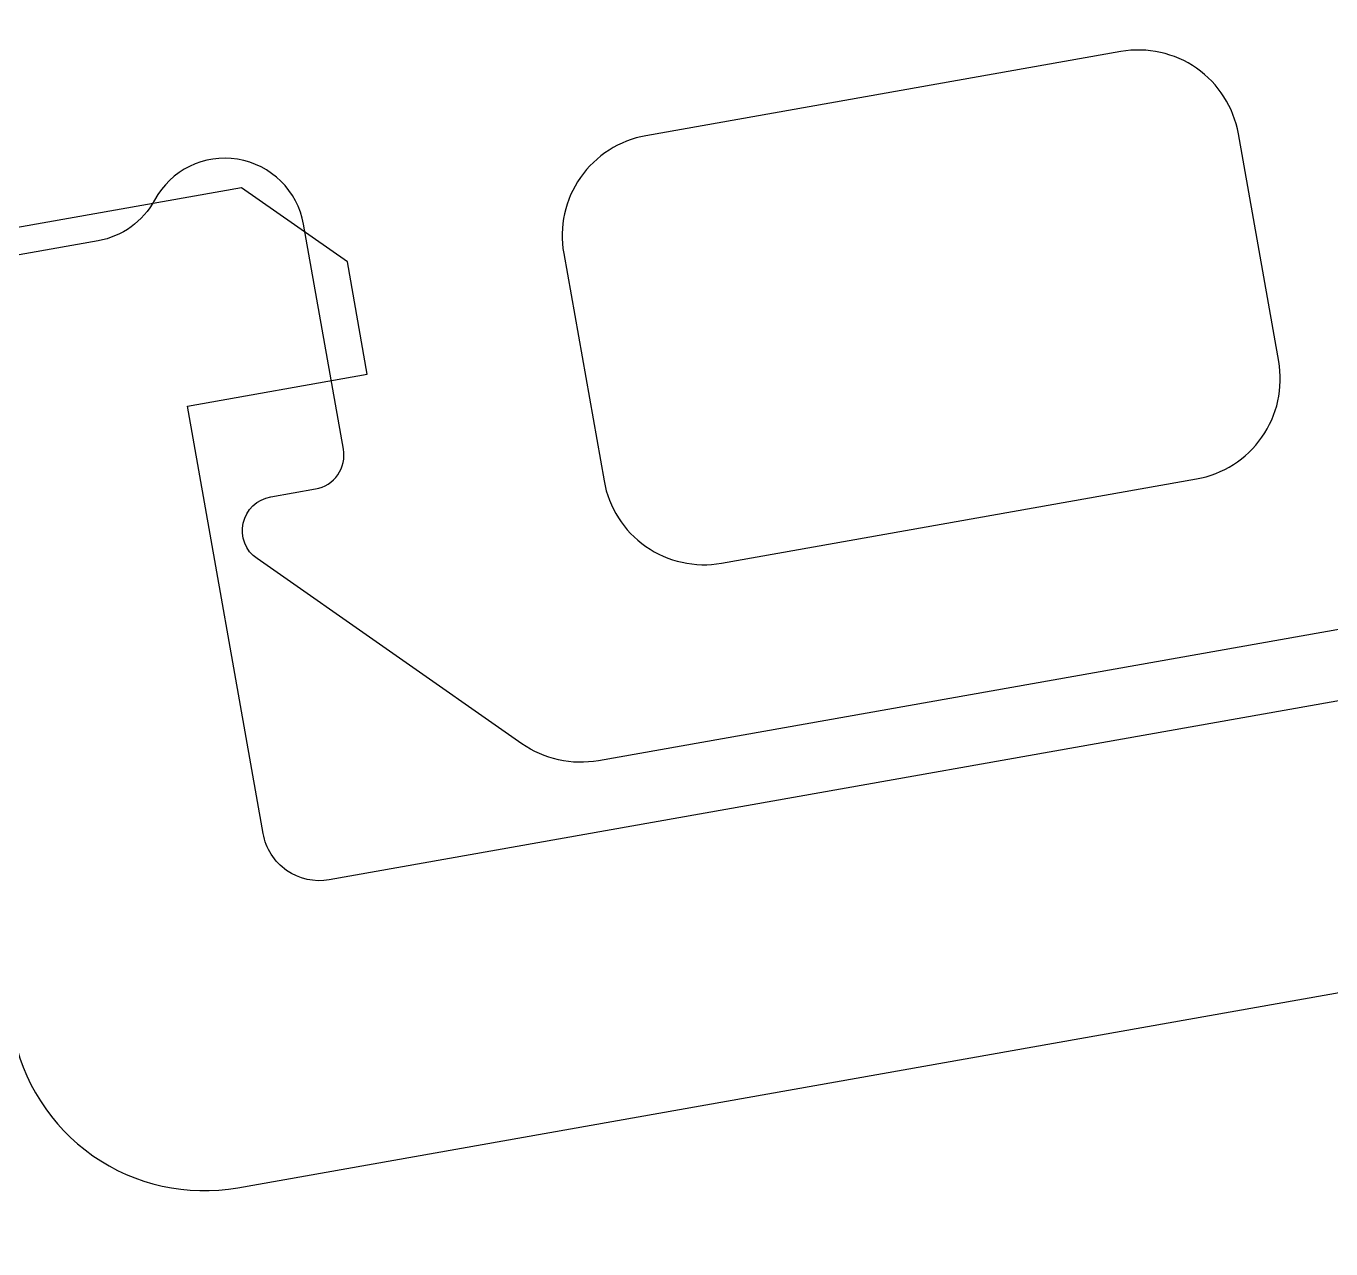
# Model space of a CAD drawing. Header units: millimetres. Extents: x -65527 to 8894748, y -37603 to 223697.
# Drawn here: x -29267.54 to -29260.57, y 101477.66 to 101484.18 of the extents above; entities that cross this region are included whole.
import ezdxf

# ---------------------------------------------------------------- set-up
doc = ezdxf.new("R2010")
doc.units = ezdxf.units.MM
doc.header["$LTSCALE"] = 10
doc.layers.add('Архитектура', color=251, linetype='Continuous')

msp = doc.modelspace()

# ---------------------------------------------------------------- linework, layer by layer
at = {"layer": 'Архитектура', "lineweight": 25, "transparency": 33554684}
msp.add_lwpolyline([(-29261.6957, 101484.0482), (-29264.231, 101483.5989, 0.414214), (-29264.6697, 101482.9712), (-29264.4544, 101481.7565, 0.414214), (-29263.8267, 101481.3178), (-29261.2915, 101481.7672, 0.414214), (-29260.8528, 101482.3949), (-29261.0681, 101483.6095, 0.414214)], format="xyb", close=True, dxfattribs=at)
msp.add_lwpolyline([(-29261.6957, 101484.0482), (-29264.231, 101483.5989, 0.414214), (-29264.6697, 101482.9712), (-29264.4544, 101481.7565, 0.414214), (-29263.8267, 101481.3178), (-29261.2915, 101481.7672, 0.414214), (-29260.8528, 101482.3949), (-29261.0681, 101483.6095, 0.414214)], format="xyb", close=True, dxfattribs=at)
msp.add_lwpolyline([(-29261.6957, 101484.0482), (-29264.231, 101483.5989, 0.414214), (-29264.6697, 101482.9712), (-29264.4544, 101481.7565, 0.414214), (-29263.8267, 101481.3178), (-29261.2915, 101481.7672, 0.414214), (-29260.8528, 101482.3949), (-29261.0681, 101483.6095, 0.414214)], format="xyb", close=True, dxfattribs=at)
msp.add_lwpolyline([(-29261.6957, 101484.0482), (-29264.231, 101483.5989, 0.414214), (-29264.6697, 101482.9712), (-29264.4544, 101481.7565, 0.414214), (-29263.8267, 101481.3178), (-29261.2915, 101481.7672, 0.414214), (-29260.8528, 101482.3949), (-29261.0681, 101483.6095, 0.414214)], format="xyb", close=True, dxfattribs=at)
msp.add_lwpolyline([(-29261.6957, 101484.0482), (-29264.231, 101483.5989, 0.414214), (-29264.6697, 101482.9712), (-29264.4544, 101481.7565, 0.414214), (-29263.8267, 101481.3178), (-29261.2915, 101481.7672, 0.414214), (-29260.8528, 101482.3949), (-29261.0681, 101483.6095, 0.414214)], format="xyb", close=True, dxfattribs=at)
msp.add_lwpolyline([(-29261.6957, 101484.0482), (-29264.231, 101483.5989, 0.414214), (-29264.6697, 101482.9712), (-29264.4544, 101481.7565, 0.414214), (-29263.8267, 101481.3178), (-29261.2915, 101481.7672, 0.414214), (-29260.8528, 101482.3949), (-29261.0681, 101483.6095, 0.414214)], format="xyb", close=True, dxfattribs=at)
msp.add_lwpolyline([(-29261.6957, 101484.0482), (-29264.231, 101483.5989, 0.414214), (-29264.6697, 101482.9712), (-29264.4544, 101481.7565, 0.414214), (-29263.8267, 101481.3178), (-29261.2915, 101481.7672, 0.414214), (-29260.8528, 101482.3949), (-29261.0681, 101483.6095, 0.414214)], format="xyb", close=True, dxfattribs=at)
msp.add_lwpolyline([(-29261.6957, 101484.0482), (-29264.231, 101483.5989, 0.414214), (-29264.6697, 101482.9712), (-29264.4544, 101481.7565, 0.414214), (-29263.8267, 101481.3178), (-29261.2915, 101481.7672, 0.414214), (-29260.8528, 101482.3949), (-29261.0681, 101483.6095, 0.414214)], format="xyb", close=True, dxfattribs=at)
msp.add_lwpolyline([(-29261.6957, 101484.0482), (-29264.231, 101483.5989, 0.414214), (-29264.6697, 101482.9712), (-29264.4544, 101481.7565, 0.414214), (-29263.8267, 101481.3178), (-29261.2915, 101481.7672, 0.414214), (-29260.8528, 101482.3949), (-29261.0681, 101483.6095, 0.414214)], format="xyb", close=True, dxfattribs=at)
msp.add_lwpolyline([(-29261.6957, 101484.0482), (-29264.231, 101483.5989, 0.414214), (-29264.6697, 101482.9712), (-29264.4544, 101481.7565, 0.414214), (-29263.8267, 101481.3178), (-29261.2915, 101481.7672, 0.414214), (-29260.8528, 101482.3949), (-29261.0681, 101483.6095, 0.414214)], format="xyb", close=True, dxfattribs=at)
msp.add_lwpolyline([(-29261.6957, 101484.0482), (-29264.231, 101483.5989, 0.414214), (-29264.6697, 101482.9712), (-29264.4544, 101481.7565, 0.414214), (-29263.8267, 101481.3178), (-29261.2915, 101481.7672, 0.414214), (-29260.8528, 101482.3949), (-29261.0681, 101483.6095, 0.414214)], format="xyb", close=True, dxfattribs=at)
msp.add_lwpolyline([(-29261.6957, 101484.0482), (-29264.231, 101483.5989, 0.414214), (-29264.6697, 101482.9712), (-29264.4544, 101481.7565, 0.414214), (-29263.8267, 101481.3178), (-29261.2915, 101481.7672, 0.414214), (-29260.8528, 101482.3949), (-29261.0681, 101483.6095, 0.414214)], format="xyb", close=True, dxfattribs=at)
msp.add_lwpolyline([(-29261.6957, 101484.0482), (-29264.231, 101483.5989, 0.414214), (-29264.6697, 101482.9712), (-29264.4544, 101481.7565, 0.414214), (-29263.8267, 101481.3178), (-29261.2915, 101481.7672, 0.414214), (-29260.8528, 101482.3949), (-29261.0681, 101483.6095, 0.414214)], format="xyb", close=True, dxfattribs=at)
msp.add_lwpolyline([(-29261.6957, 101484.0482), (-29264.231, 101483.5989, 0.414214), (-29264.6697, 101482.9712), (-29264.4544, 101481.7565, 0.414214), (-29263.8267, 101481.3178), (-29261.2915, 101481.7672, 0.414214), (-29260.8528, 101482.3949), (-29261.0681, 101483.6095, 0.414214)], format="xyb", close=True, dxfattribs=at)
msp.add_lwpolyline([(-29261.6957, 101484.0482), (-29264.231, 101483.5989, 0.414214), (-29264.6697, 101482.9712), (-29264.4544, 101481.7565, 0.414214), (-29263.8267, 101481.3178), (-29261.2915, 101481.7672, 0.414214), (-29260.8528, 101482.3949), (-29261.0681, 101483.6095, 0.414214)], format="xyb", close=True, dxfattribs=at)
msp.add_lwpolyline([(-29261.6957, 101484.0482), (-29264.231, 101483.5989, 0.414214), (-29264.6697, 101482.9712), (-29264.4544, 101481.7565, 0.414214), (-29263.8267, 101481.3178), (-29261.2915, 101481.7672, 0.414214), (-29260.8528, 101482.3949), (-29261.0681, 101483.6095, 0.414214)], format="xyb", close=True, dxfattribs=at)
msp.add_lwpolyline([(-29261.6957, 101484.0482), (-29264.231, 101483.5989, 0.414214), (-29264.6697, 101482.9712), (-29264.4544, 101481.7565, 0.414214), (-29263.8267, 101481.3178), (-29261.2915, 101481.7672, 0.414214), (-29260.8528, 101482.3949), (-29261.0681, 101483.6095, 0.414214)], format="xyb", close=True, dxfattribs=at)
msp.add_lwpolyline([(-29261.6957, 101484.0482), (-29264.231, 101483.5989, 0.414214), (-29264.6697, 101482.9712), (-29264.4544, 101481.7565, 0.414214), (-29263.8267, 101481.3178), (-29261.2915, 101481.7672, 0.414214), (-29260.8528, 101482.3949), (-29261.0681, 101483.6095, 0.414214)], format="xyb", close=True, dxfattribs=at)
msp.add_lwpolyline([(-29261.6957, 101484.0482), (-29264.231, 101483.5989, 0.414214), (-29264.6697, 101482.9712), (-29264.4544, 101481.7565, 0.414214), (-29263.8267, 101481.3178), (-29261.2915, 101481.7672, 0.414214), (-29260.8528, 101482.3949), (-29261.0681, 101483.6095, 0.414214)], format="xyb", close=True, dxfattribs=at)
msp.add_lwpolyline([(-29261.6957, 101484.0482), (-29264.231, 101483.5989, 0.414214), (-29264.6697, 101482.9712), (-29264.4544, 101481.7565, 0.414214), (-29263.8267, 101481.3178), (-29261.2915, 101481.7672, 0.414214), (-29260.8528, 101482.3949), (-29261.0681, 101483.6095, 0.414214)], format="xyb", close=True, dxfattribs=at)
msp.add_lwpolyline([(-29261.6957, 101484.0482), (-29264.231, 101483.5989, 0.414214), (-29264.6697, 101482.9712), (-29264.4544, 101481.7565, 0.414214), (-29263.8267, 101481.3178), (-29261.2915, 101481.7672, 0.414214), (-29260.8528, 101482.3949), (-29261.0681, 101483.6095, 0.414214)], format="xyb", close=True, dxfattribs=at)
msp.add_lwpolyline([(-29261.6957, 101484.0482), (-29264.231, 101483.5989, 0.414214), (-29264.6697, 101482.9712), (-29264.4544, 101481.7565, 0.414214), (-29263.8267, 101481.3178), (-29261.2915, 101481.7672, 0.414214), (-29260.8528, 101482.3949), (-29261.0681, 101483.6095, 0.414214)], format="xyb", close=True, dxfattribs=at)
msp.add_lwpolyline([(-29261.6957, 101484.0482), (-29264.231, 101483.5989, 0.414214), (-29264.6697, 101482.9712), (-29264.4544, 101481.7565, 0.414214), (-29263.8267, 101481.3178), (-29261.2915, 101481.7672, 0.414214), (-29260.8528, 101482.3949), (-29261.0681, 101483.6095, 0.414214)], format="xyb", close=True, dxfattribs=at)
msp.add_lwpolyline([(-29261.6957, 101484.0482), (-29264.231, 101483.5989, 0.414214), (-29264.6697, 101482.9712), (-29264.4544, 101481.7565, 0.414214), (-29263.8267, 101481.3178), (-29261.2915, 101481.7672, 0.414214), (-29260.8528, 101482.3949), (-29261.0681, 101483.6095, 0.414214)], format="xyb", close=True, dxfattribs=at)
msp.add_lwpolyline([(-29261.6957, 101484.0482), (-29264.231, 101483.5989, 0.414214), (-29264.6697, 101482.9712), (-29264.4544, 101481.7565, 0.414214), (-29263.8267, 101481.3178), (-29261.2915, 101481.7672, 0.414214), (-29260.8528, 101482.3949), (-29261.0681, 101483.6095, 0.414214)], format="xyb", close=True, dxfattribs=at)
msp.add_lwpolyline([(-29261.6957, 101484.0482), (-29264.231, 101483.5989, 0.414214), (-29264.6697, 101482.9712), (-29264.4544, 101481.7565, 0.414214), (-29263.8267, 101481.3178), (-29261.2915, 101481.7672, 0.414214), (-29260.8528, 101482.3949), (-29261.0681, 101483.6095, 0.414214)], format="xyb", close=True, dxfattribs=at)
msp.add_lwpolyline([(-29261.6957, 101484.0482), (-29264.231, 101483.5989, 0.414214), (-29264.6697, 101482.9712), (-29264.4544, 101481.7565, 0.414214), (-29263.8267, 101481.3178), (-29261.2915, 101481.7672, 0.414214), (-29260.8528, 101482.3949), (-29261.0681, 101483.6095, 0.414214)], format="xyb", close=True, dxfattribs=at)
msp.add_lwpolyline([(-29261.6957, 101484.0482), (-29264.231, 101483.5989, 0.414214), (-29264.6697, 101482.9712), (-29264.4544, 101481.7565, 0.414214), (-29263.8267, 101481.3178), (-29261.2915, 101481.7672, 0.414214), (-29260.8528, 101482.3949), (-29261.0681, 101483.6095, 0.414214)], format="xyb", close=True, dxfattribs=at)
msp.add_lwpolyline([(-29261.6957, 101484.0482), (-29264.231, 101483.5989, 0.414214), (-29264.6697, 101482.9712), (-29264.4544, 101481.7565, 0.414214), (-29263.8267, 101481.3178), (-29261.2915, 101481.7672, 0.414214), (-29260.8528, 101482.3949), (-29261.0681, 101483.6095, 0.414214)], format="xyb", close=True, dxfattribs=at)
msp.add_lwpolyline([(-29261.6957, 101484.0482), (-29264.231, 101483.5989, 0.414214), (-29264.6697, 101482.9712), (-29264.4544, 101481.7565, 0.414214), (-29263.8267, 101481.3178), (-29261.2915, 101481.7672, 0.414214), (-29260.8528, 101482.3949), (-29261.0681, 101483.6095, 0.414214)], format="xyb", close=True, dxfattribs=at)
msp.add_lwpolyline([(-29261.6957, 101484.0482), (-29264.231, 101483.5989, 0.414214), (-29264.6697, 101482.9712), (-29264.4544, 101481.7565, 0.414214), (-29263.8267, 101481.3178), (-29261.2915, 101481.7672, 0.414214), (-29260.8528, 101482.3949), (-29261.0681, 101483.6095, 0.414214)], format="xyb", close=True, dxfattribs=at)
msp.add_lwpolyline([(-29261.6957, 101484.0482), (-29264.231, 101483.5989, 0.414214), (-29264.6697, 101482.9712), (-29264.4544, 101481.7565, 0.414214), (-29263.8267, 101481.3178), (-29261.2915, 101481.7672, 0.414214), (-29260.8528, 101482.3949), (-29261.0681, 101483.6095, 0.414214)], format="xyb", close=True, dxfattribs=at)
msp.add_lwpolyline([(-29261.6957, 101484.0482), (-29264.231, 101483.5989, 0.414214), (-29264.6697, 101482.9712), (-29264.4544, 101481.7565, 0.414214), (-29263.8267, 101481.3178), (-29261.2915, 101481.7672, 0.414214), (-29260.8528, 101482.3949), (-29261.0681, 101483.6095, 0.414214)], format="xyb", close=True, dxfattribs=at)
msp.add_lwpolyline([(-29261.6957, 101484.0482), (-29264.231, 101483.5989, 0.414214), (-29264.6697, 101482.9712), (-29264.4544, 101481.7565, 0.414214), (-29263.8267, 101481.3178), (-29261.2915, 101481.7672, 0.414214), (-29260.8528, 101482.3949), (-29261.0681, 101483.6095, 0.414214)], format="xyb", close=True, dxfattribs=at)
msp.add_lwpolyline([(-29261.6957, 101484.0482), (-29264.231, 101483.5989, 0.414214), (-29264.6697, 101482.9712), (-29264.4544, 101481.7565, 0.414214), (-29263.8267, 101481.3178), (-29261.2915, 101481.7672, 0.414214), (-29260.8528, 101482.3949), (-29261.0681, 101483.6095, 0.414214)], format="xyb", close=True, dxfattribs=at)
msp.add_lwpolyline([(-29261.6957, 101484.0482), (-29264.231, 101483.5989, 0.414214), (-29264.6697, 101482.9712), (-29264.4544, 101481.7565, 0.414214), (-29263.8267, 101481.3178), (-29261.2915, 101481.7672, 0.414214), (-29260.8528, 101482.3949), (-29261.0681, 101483.6095, 0.414214)], format="xyb", close=True, dxfattribs=at)
msp.add_lwpolyline([(-29261.6957, 101484.0482), (-29264.231, 101483.5989, 0.414214), (-29264.6697, 101482.9712), (-29264.4544, 101481.7565, 0.414214), (-29263.8267, 101481.3178), (-29261.2915, 101481.7672, 0.414214), (-29260.8528, 101482.3949), (-29261.0681, 101483.6095, 0.414214)], format="xyb", close=True, dxfattribs=at)
msp.add_lwpolyline([(-29261.6957, 101484.0482), (-29264.231, 101483.5989, 0.414214), (-29264.6697, 101482.9712), (-29264.4544, 101481.7565, 0.414214), (-29263.8267, 101481.3178), (-29261.2915, 101481.7672, 0.414214), (-29260.8528, 101482.3949), (-29261.0681, 101483.6095, 0.414214)], format="xyb", close=True, dxfattribs=at)
msp.add_lwpolyline([(-29261.6957, 101484.0482), (-29264.231, 101483.5989, 0.414214), (-29264.6697, 101482.9712), (-29264.4544, 101481.7565, 0.414214), (-29263.8267, 101481.3178), (-29261.2915, 101481.7672, 0.414214), (-29260.8528, 101482.3949), (-29261.0681, 101483.6095, 0.414214)], format="xyb", close=True, dxfattribs=at)
msp.add_lwpolyline([(-29261.6957, 101484.0482), (-29264.231, 101483.5989, 0.414214), (-29264.6697, 101482.9712), (-29264.4544, 101481.7565, 0.414214), (-29263.8267, 101481.3178), (-29261.2915, 101481.7672, 0.414214), (-29260.8528, 101482.3949), (-29261.0681, 101483.6095, 0.414214)], format="xyb", close=True, dxfattribs=at)
msp.add_lwpolyline([(-29261.6957, 101484.0482), (-29264.231, 101483.5989, 0.414214), (-29264.6697, 101482.9712), (-29264.4544, 101481.7565, 0.414214), (-29263.8267, 101481.3178), (-29261.2915, 101481.7672, 0.414214), (-29260.8528, 101482.3949), (-29261.0681, 101483.6095, 0.414214)], format="xyb", close=True, dxfattribs=at)
msp.add_lwpolyline([(-29261.6957, 101484.0482), (-29264.231, 101483.5989, 0.414214), (-29264.6697, 101482.9712), (-29264.4544, 101481.7565, 0.414214), (-29263.8267, 101481.3178), (-29261.2915, 101481.7672, 0.414214), (-29260.8528, 101482.3949), (-29261.0681, 101483.6095, 0.414214)], format="xyb", close=True, dxfattribs=at)
msp.add_lwpolyline([(-29261.6957, 101484.0482), (-29264.231, 101483.5989, 0.414214), (-29264.6697, 101482.9712), (-29264.4544, 101481.7565, 0.414214), (-29263.8267, 101481.3178), (-29261.2915, 101481.7672, 0.414214), (-29260.8528, 101482.3949), (-29261.0681, 101483.6095, 0.414214)], format="xyb", close=True, dxfattribs=at)
msp.add_lwpolyline([(-29261.6957, 101484.0482), (-29264.231, 101483.5989, 0.414214), (-29264.6697, 101482.9712), (-29264.4544, 101481.7565, 0.414214), (-29263.8267, 101481.3178), (-29261.2915, 101481.7672, 0.414214), (-29260.8528, 101482.3949), (-29261.0681, 101483.6095, 0.414214)], format="xyb", close=True, dxfattribs=at)
msp.add_lwpolyline([(-29261.6957, 101484.0482), (-29264.231, 101483.5989, 0.414214), (-29264.6697, 101482.9712), (-29264.4544, 101481.7565, 0.414214), (-29263.8267, 101481.3178), (-29261.2915, 101481.7672, 0.414214), (-29260.8528, 101482.3949), (-29261.0681, 101483.6095, 0.414214)], format="xyb", close=True, dxfattribs=at)
msp.add_lwpolyline([(-29261.6957, 101484.0482), (-29264.231, 101483.5989, 0.414214), (-29264.6697, 101482.9712), (-29264.4544, 101481.7565, 0.414214), (-29263.8267, 101481.3178), (-29261.2915, 101481.7672, 0.414214), (-29260.8528, 101482.3949), (-29261.0681, 101483.6095, 0.414214)], format="xyb", close=True, dxfattribs=at)
msp.add_lwpolyline([(-29261.6957, 101484.0482), (-29264.231, 101483.5989, 0.414214), (-29264.6697, 101482.9712), (-29264.4544, 101481.7565, 0.414214), (-29263.8267, 101481.3178), (-29261.2915, 101481.7672, 0.414214), (-29260.8528, 101482.3949), (-29261.0681, 101483.6095, 0.414214)], format="xyb", close=True, dxfattribs=at)
msp.add_lwpolyline([(-29261.6957, 101484.0482), (-29264.231, 101483.5989, 0.414214), (-29264.6697, 101482.9712), (-29264.4544, 101481.7565, 0.414214), (-29263.8267, 101481.3178), (-29261.2915, 101481.7672, 0.414214), (-29260.8528, 101482.3949), (-29261.0681, 101483.6095, 0.414214)], format="xyb", close=True, dxfattribs=at)
for points in [[(-29260.4019, 101480.9869), (-29264.4836, 101480.2635, -0.198883), (-29264.8936, 101480.354), (-29266.3069, 101481.3418, -0.668339), (-29266.234, 101481.6718), (-29265.9939, 101481.7143, 0.4144), (-29265.8458, 101481.9263), (-29266.0586, 101483.1268, 0.710202), (-29266.854, 101483.2555, -0.228696), (-29267.1548, 101483.0384), (-29276.3283, 101481.4125, -0.414362)], [(-29260.4019, 101480.9869), (-29264.4836, 101480.2635, -0.198883), (-29264.8936, 101480.354), (-29266.3069, 101481.3418, -0.668339), (-29266.234, 101481.6718), (-29265.9939, 101481.7143, 0.4144), (-29265.8458, 101481.9263), (-29266.0586, 101483.1268, 0.710202), (-29266.854, 101483.2555, -0.228696), (-29267.1548, 101483.0384), (-29276.3283, 101481.4125, -0.414362)], [(-29260.4019, 101480.9869), (-29264.4836, 101480.2635, -0.198883), (-29264.8936, 101480.354), (-29266.3069, 101481.3418, -0.668339), (-29266.234, 101481.6718), (-29265.9939, 101481.7143, 0.4144), (-29265.8458, 101481.9263), (-29266.0586, 101483.1268, 0.710202), (-29266.854, 101483.2555, -0.228696), (-29267.1548, 101483.0384), (-29276.3283, 101481.4125, -0.414362)], [(-29260.4019, 101480.9869), (-29264.4836, 101480.2635, -0.198883), (-29264.8936, 101480.354), (-29266.3069, 101481.3418, -0.668339), (-29266.234, 101481.6718), (-29265.9939, 101481.7143, 0.4144), (-29265.8458, 101481.9263), (-29266.0586, 101483.1268, 0.710202), (-29266.854, 101483.2555, -0.228696), (-29267.1548, 101483.0384), (-29276.3283, 101481.4125, -0.414362)], [(-29260.4019, 101480.9869), (-29264.4836, 101480.2635, -0.198883), (-29264.8936, 101480.354), (-29266.3069, 101481.3418, -0.668339), (-29266.234, 101481.6718), (-29265.9939, 101481.7143, 0.4144), (-29265.8458, 101481.9263), (-29266.0586, 101483.1268, 0.710202), (-29266.854, 101483.2555, -0.228696), (-29267.1548, 101483.0384), (-29276.3283, 101481.4125, -0.414362)], [(-29260.4019, 101480.9869), (-29264.4836, 101480.2635, -0.198883), (-29264.8936, 101480.354), (-29266.3069, 101481.3418, -0.668339), (-29266.234, 101481.6718), (-29265.9939, 101481.7143, 0.4144), (-29265.8458, 101481.9263), (-29266.0586, 101483.1268, 0.710202), (-29266.854, 101483.2555, -0.228696), (-29267.1548, 101483.0384), (-29276.3283, 101481.4125, -0.414362)], [(-29260.4019, 101480.9869), (-29264.4836, 101480.2635, -0.198883), (-29264.8936, 101480.354), (-29266.3069, 101481.3418, -0.668339), (-29266.234, 101481.6718), (-29265.9939, 101481.7143, 0.4144), (-29265.8458, 101481.9263), (-29266.0586, 101483.1268, 0.710202), (-29266.854, 101483.2555, -0.228696), (-29267.1548, 101483.0384), (-29276.3283, 101481.4125, -0.414362)], [(-29260.4019, 101480.9869), (-29264.4836, 101480.2635, -0.198883), (-29264.8936, 101480.354), (-29266.3069, 101481.3418, -0.668339), (-29266.234, 101481.6718), (-29265.9939, 101481.7143, 0.4144), (-29265.8458, 101481.9263), (-29266.0586, 101483.1268, 0.710202), (-29266.854, 101483.2555, -0.228696), (-29267.1548, 101483.0384), (-29276.3283, 101481.4125, -0.414362)], [(-29260.4019, 101480.9869), (-29264.4836, 101480.2635, -0.198883), (-29264.8936, 101480.354), (-29266.3069, 101481.3418, -0.668339), (-29266.234, 101481.6718), (-29265.9939, 101481.7143, 0.4144), (-29265.8458, 101481.9263), (-29266.0586, 101483.1268, 0.710202), (-29266.854, 101483.2555, -0.228696), (-29267.1548, 101483.0384), (-29276.3283, 101481.4125, -0.414362)], [(-29260.4019, 101480.9869), (-29264.4836, 101480.2635, -0.198883), (-29264.8936, 101480.354), (-29266.3069, 101481.3418, -0.668339), (-29266.234, 101481.6718), (-29265.9939, 101481.7143, 0.4144), (-29265.8458, 101481.9263), (-29266.0586, 101483.1268, 0.710202), (-29266.854, 101483.2555, -0.228696), (-29267.1548, 101483.0384), (-29276.3283, 101481.4125, -0.414362)], [(-29260.4019, 101480.9869), (-29264.4836, 101480.2635, -0.198883), (-29264.8936, 101480.354), (-29266.3069, 101481.3418, -0.668339), (-29266.234, 101481.6718), (-29265.9939, 101481.7143, 0.4144), (-29265.8458, 101481.9263), (-29266.0586, 101483.1268, 0.710202), (-29266.854, 101483.2555, -0.228696), (-29267.1548, 101483.0384), (-29276.3283, 101481.4125, -0.414362)], [(-29260.4019, 101480.9869), (-29264.4836, 101480.2635, -0.198883), (-29264.8936, 101480.354), (-29266.3069, 101481.3418, -0.668339), (-29266.234, 101481.6718), (-29265.9939, 101481.7143, 0.4144), (-29265.8458, 101481.9263), (-29266.0586, 101483.1268, 0.710202), (-29266.854, 101483.2555, -0.228696), (-29267.1548, 101483.0384), (-29276.3283, 101481.4125, -0.414362)], [(-29260.4019, 101480.9869), (-29264.4836, 101480.2635, -0.198883), (-29264.8936, 101480.354), (-29266.3069, 101481.3418, -0.668339), (-29266.234, 101481.6718), (-29265.9939, 101481.7143, 0.4144), (-29265.8458, 101481.9263), (-29266.0586, 101483.1268, 0.710202), (-29266.854, 101483.2555, -0.228696), (-29267.1548, 101483.0384), (-29276.3283, 101481.4125, -0.414362)], [(-29260.4019, 101480.9869), (-29264.4836, 101480.2635, -0.198883), (-29264.8936, 101480.354), (-29266.3069, 101481.3418, -0.668339), (-29266.234, 101481.6718), (-29265.9939, 101481.7143, 0.4144), (-29265.8458, 101481.9263), (-29266.0586, 101483.1268, 0.710202), (-29266.854, 101483.2555, -0.228696), (-29267.1548, 101483.0384), (-29276.3283, 101481.4125, -0.414362)], [(-29260.4019, 101480.9869), (-29264.4836, 101480.2635, -0.198883), (-29264.8936, 101480.354), (-29266.3069, 101481.3418, -0.668339), (-29266.234, 101481.6718), (-29265.9939, 101481.7143, 0.4144), (-29265.8458, 101481.9263), (-29266.0586, 101483.1268, 0.710202), (-29266.854, 101483.2555, -0.228696), (-29267.1548, 101483.0384), (-29276.3283, 101481.4125, -0.414362)], [(-29260.4019, 101480.9869), (-29264.4836, 101480.2635, -0.198883), (-29264.8936, 101480.354), (-29266.3069, 101481.3418, -0.668339), (-29266.234, 101481.6718), (-29265.9939, 101481.7143, 0.4144), (-29265.8458, 101481.9263), (-29266.0586, 101483.1268, 0.710202), (-29266.854, 101483.2555, -0.228696), (-29267.1548, 101483.0384), (-29276.3283, 101481.4125, -0.414362)], [(-29260.4019, 101480.9869), (-29264.4836, 101480.2635, -0.198883), (-29264.8936, 101480.354), (-29266.3069, 101481.3418, -0.668339), (-29266.234, 101481.6718), (-29265.9939, 101481.7143, 0.4144), (-29265.8458, 101481.9263), (-29266.0586, 101483.1268, 0.710202), (-29266.854, 101483.2555, -0.228696), (-29267.1548, 101483.0384), (-29276.3283, 101481.4125, -0.414362)], [(-29260.4019, 101480.9869), (-29264.4836, 101480.2635, -0.198883), (-29264.8936, 101480.354), (-29266.3069, 101481.3418, -0.668339), (-29266.234, 101481.6718), (-29265.9939, 101481.7143, 0.4144), (-29265.8458, 101481.9263), (-29266.0586, 101483.1268, 0.710202), (-29266.854, 101483.2555, -0.228696), (-29267.1548, 101483.0384), (-29276.3283, 101481.4125, -0.414362)], [(-29260.4019, 101480.9869), (-29264.4836, 101480.2635, -0.198883), (-29264.8936, 101480.354), (-29266.3069, 101481.3418, -0.668339), (-29266.234, 101481.6718), (-29265.9939, 101481.7143, 0.4144), (-29265.8458, 101481.9263), (-29266.0586, 101483.1268, 0.710202), (-29266.854, 101483.2555, -0.228696), (-29267.1548, 101483.0384), (-29276.3283, 101481.4125, -0.414362)], [(-29260.4019, 101480.9869), (-29264.4836, 101480.2635, -0.198883), (-29264.8936, 101480.354), (-29266.3069, 101481.3418, -0.668339), (-29266.234, 101481.6718), (-29265.9939, 101481.7143, 0.4144), (-29265.8458, 101481.9263), (-29266.0586, 101483.1268, 0.710202), (-29266.854, 101483.2555, -0.228696), (-29267.1548, 101483.0384), (-29276.3283, 101481.4125, -0.414362)], [(-29260.4019, 101480.9869), (-29264.4836, 101480.2635, -0.198883), (-29264.8936, 101480.354), (-29266.3069, 101481.3418, -0.668339), (-29266.234, 101481.6718), (-29265.9939, 101481.7143, 0.4144), (-29265.8458, 101481.9263), (-29266.0586, 101483.1268, 0.710202), (-29266.854, 101483.2555, -0.228696), (-29267.1548, 101483.0384), (-29276.3283, 101481.4125, -0.414362)], [(-29260.4019, 101480.9869), (-29264.4836, 101480.2635, -0.198883), (-29264.8936, 101480.354), (-29266.3069, 101481.3418, -0.668339), (-29266.234, 101481.6718), (-29265.9939, 101481.7143, 0.4144), (-29265.8458, 101481.9263), (-29266.0586, 101483.1268, 0.710202), (-29266.854, 101483.2555, -0.228696), (-29267.1548, 101483.0384), (-29276.3283, 101481.4125, -0.414362)], [(-29260.4019, 101480.9869), (-29264.4836, 101480.2635, -0.198883), (-29264.8936, 101480.354), (-29266.3069, 101481.3418, -0.668339), (-29266.234, 101481.6718), (-29265.9939, 101481.7143, 0.4144), (-29265.8458, 101481.9263), (-29266.0586, 101483.1268, 0.710202), (-29266.854, 101483.2555, -0.228696), (-29267.1548, 101483.0384), (-29276.3283, 101481.4125, -0.414362)], [(-29260.4019, 101480.9869), (-29264.4836, 101480.2635, -0.198883), (-29264.8936, 101480.354), (-29266.3069, 101481.3418, -0.668339), (-29266.234, 101481.6718), (-29265.9939, 101481.7143, 0.4144), (-29265.8458, 101481.9263), (-29266.0586, 101483.1268, 0.710202), (-29266.854, 101483.2555, -0.228696), (-29267.1548, 101483.0384), (-29276.3283, 101481.4125, -0.414362)], [(-29260.4019, 101480.9869), (-29264.4836, 101480.2635, -0.198883), (-29264.8936, 101480.354), (-29266.3069, 101481.3418, -0.668339), (-29266.234, 101481.6718), (-29265.9939, 101481.7143, 0.4144), (-29265.8458, 101481.9263), (-29266.0586, 101483.1268, 0.710202), (-29266.854, 101483.2555, -0.228696), (-29267.1548, 101483.0384), (-29276.3283, 101481.4125, -0.414362)], [(-29260.4019, 101480.9869), (-29264.4836, 101480.2635, -0.198883), (-29264.8936, 101480.354), (-29266.3069, 101481.3418, -0.668339), (-29266.234, 101481.6718), (-29265.9939, 101481.7143, 0.4144), (-29265.8458, 101481.9263), (-29266.0586, 101483.1268, 0.710202), (-29266.854, 101483.2555, -0.228696), (-29267.1548, 101483.0384), (-29276.3283, 101481.4125, -0.414362)], [(-29260.4019, 101480.9869), (-29264.4836, 101480.2635, -0.198883), (-29264.8936, 101480.354), (-29266.3069, 101481.3418, -0.668339), (-29266.234, 101481.6718), (-29265.9939, 101481.7143, 0.4144), (-29265.8458, 101481.9263), (-29266.0586, 101483.1268, 0.710202), (-29266.854, 101483.2555, -0.228696), (-29267.1548, 101483.0384), (-29276.3283, 101481.4125, -0.414362)], [(-29260.4019, 101480.9869), (-29264.4836, 101480.2635, -0.198883), (-29264.8936, 101480.354), (-29266.3069, 101481.3418, -0.668339), (-29266.234, 101481.6718), (-29265.9939, 101481.7143, 0.4144), (-29265.8458, 101481.9263), (-29266.0586, 101483.1268, 0.710202), (-29266.854, 101483.2555, -0.228696), (-29267.1548, 101483.0384), (-29276.3283, 101481.4125, -0.414362)], [(-29260.4019, 101480.9869), (-29264.4836, 101480.2635, -0.198883), (-29264.8936, 101480.354), (-29266.3069, 101481.3418, -0.668339), (-29266.234, 101481.6718), (-29265.9939, 101481.7143, 0.4144), (-29265.8458, 101481.9263), (-29266.0586, 101483.1268, 0.710202), (-29266.854, 101483.2555, -0.228696), (-29267.1548, 101483.0384), (-29276.3283, 101481.4125, -0.414362)], [(-29260.4019, 101480.9869), (-29264.4836, 101480.2635, -0.198883), (-29264.8936, 101480.354), (-29266.3069, 101481.3418, -0.668339), (-29266.234, 101481.6718), (-29265.9939, 101481.7143, 0.4144), (-29265.8458, 101481.9263), (-29266.0586, 101483.1268, 0.710202), (-29266.854, 101483.2555, -0.228696), (-29267.1548, 101483.0384), (-29276.3283, 101481.4125, -0.414362)], [(-29260.4019, 101480.9869), (-29264.4836, 101480.2635, -0.198883), (-29264.8936, 101480.354), (-29266.3069, 101481.3418, -0.668339), (-29266.234, 101481.6718), (-29265.9939, 101481.7143, 0.4144), (-29265.8458, 101481.9263), (-29266.0586, 101483.1268, 0.710202), (-29266.854, 101483.2555, -0.228696), (-29267.1548, 101483.0384), (-29276.3283, 101481.4125, -0.414362)], [(-29260.4019, 101480.9869), (-29264.4836, 101480.2635, -0.198883), (-29264.8936, 101480.354), (-29266.3069, 101481.3418, -0.668339), (-29266.234, 101481.6718), (-29265.9939, 101481.7143, 0.4144), (-29265.8458, 101481.9263), (-29266.0586, 101483.1268, 0.710202), (-29266.854, 101483.2555, -0.228696), (-29267.1548, 101483.0384), (-29276.3283, 101481.4125, -0.414362)], [(-29260.4019, 101480.9869), (-29264.4836, 101480.2635, -0.198883), (-29264.8936, 101480.354), (-29266.3069, 101481.3418, -0.668339), (-29266.234, 101481.6718), (-29265.9939, 101481.7143, 0.4144), (-29265.8458, 101481.9263), (-29266.0586, 101483.1268, 0.710202), (-29266.854, 101483.2555, -0.228696), (-29267.1548, 101483.0384), (-29276.3283, 101481.4125, -0.414362)], [(-29260.4019, 101480.9869), (-29264.4836, 101480.2635, -0.198883), (-29264.8936, 101480.354), (-29266.3069, 101481.3418, -0.668339), (-29266.234, 101481.6718), (-29265.9939, 101481.7143, 0.4144), (-29265.8458, 101481.9263), (-29266.0586, 101483.1268, 0.710202), (-29266.854, 101483.2555, -0.228696), (-29267.1548, 101483.0384), (-29276.3283, 101481.4125, -0.414362)], [(-29260.4019, 101480.9869), (-29264.4836, 101480.2635, -0.198883), (-29264.8936, 101480.354), (-29266.3069, 101481.3418, -0.668339), (-29266.234, 101481.6718), (-29265.9939, 101481.7143, 0.4144), (-29265.8458, 101481.9263), (-29266.0586, 101483.1268, 0.710202), (-29266.854, 101483.2555, -0.228696), (-29267.1548, 101483.0384), (-29276.3283, 101481.4125, -0.414362)], [(-29260.4019, 101480.9869), (-29264.4836, 101480.2635, -0.198883), (-29264.8936, 101480.354), (-29266.3069, 101481.3418, -0.668339), (-29266.234, 101481.6718), (-29265.9939, 101481.7143, 0.4144), (-29265.8458, 101481.9263), (-29266.0586, 101483.1268, 0.710202), (-29266.854, 101483.2555, -0.228696), (-29267.1548, 101483.0384), (-29276.3283, 101481.4125, -0.414362)], [(-29260.4019, 101480.9869), (-29264.4836, 101480.2635, -0.198883), (-29264.8936, 101480.354), (-29266.3069, 101481.3418, -0.668339), (-29266.234, 101481.6718), (-29265.9939, 101481.7143, 0.4144), (-29265.8458, 101481.9263), (-29266.0586, 101483.1268, 0.710202), (-29266.854, 101483.2555, -0.228696), (-29267.1548, 101483.0384), (-29276.3283, 101481.4125, -0.414362)], [(-29260.4019, 101480.9869), (-29264.4836, 101480.2635, -0.198883), (-29264.8936, 101480.354), (-29266.3069, 101481.3418, -0.668339), (-29266.234, 101481.6718), (-29265.9939, 101481.7143, 0.4144), (-29265.8458, 101481.9263), (-29266.0586, 101483.1268, 0.710202), (-29266.854, 101483.2555, -0.228696), (-29267.1548, 101483.0384), (-29276.3283, 101481.4125, -0.414362)], [(-29260.4019, 101480.9869), (-29264.4836, 101480.2635, -0.198883), (-29264.8936, 101480.354), (-29266.3069, 101481.3418, -0.668339), (-29266.234, 101481.6718), (-29265.9939, 101481.7143, 0.4144), (-29265.8458, 101481.9263), (-29266.0586, 101483.1268, 0.710202), (-29266.854, 101483.2555, -0.228696), (-29267.1548, 101483.0384), (-29276.3283, 101481.4125, -0.414362)], [(-29260.4019, 101480.9869), (-29264.4836, 101480.2635, -0.198883), (-29264.8936, 101480.354), (-29266.3069, 101481.3418, -0.668339), (-29266.234, 101481.6718), (-29265.9939, 101481.7143, 0.4144), (-29265.8458, 101481.9263), (-29266.0586, 101483.1268, 0.710202), (-29266.854, 101483.2555, -0.228696), (-29267.1548, 101483.0384), (-29276.3283, 101481.4125, -0.414362)], [(-29260.4019, 101480.9869), (-29264.4836, 101480.2635, -0.198883), (-29264.8936, 101480.354), (-29266.3069, 101481.3418, -0.668339), (-29266.234, 101481.6718), (-29265.9939, 101481.7143, 0.4144), (-29265.8458, 101481.9263), (-29266.0586, 101483.1268, 0.710202), (-29266.854, 101483.2555, -0.228696), (-29267.1548, 101483.0384), (-29276.3283, 101481.4125, -0.414362)], [(-29260.4019, 101480.9869), (-29264.4836, 101480.2635, -0.198883), (-29264.8936, 101480.354), (-29266.3069, 101481.3418, -0.668339), (-29266.234, 101481.6718), (-29265.9939, 101481.7143, 0.4144), (-29265.8458, 101481.9263), (-29266.0586, 101483.1268, 0.710202), (-29266.854, 101483.2555, -0.228696), (-29267.1548, 101483.0384), (-29276.3283, 101481.4125, -0.414362)], [(-29260.4019, 101480.9869), (-29264.4836, 101480.2635, -0.198883), (-29264.8936, 101480.354), (-29266.3069, 101481.3418, -0.668339), (-29266.234, 101481.6718), (-29265.9939, 101481.7143, 0.4144), (-29265.8458, 101481.9263), (-29266.0586, 101483.1268, 0.710202), (-29266.854, 101483.2555, -0.228696), (-29267.1548, 101483.0384), (-29276.3283, 101481.4125, -0.414362)], [(-29260.4019, 101480.9869), (-29264.4836, 101480.2635, -0.198883), (-29264.8936, 101480.354), (-29266.3069, 101481.3418, -0.668339), (-29266.234, 101481.6718), (-29265.9939, 101481.7143, 0.4144), (-29265.8458, 101481.9263), (-29266.0586, 101483.1268, 0.710202), (-29266.854, 101483.2555, -0.228696), (-29267.1548, 101483.0384), (-29276.3283, 101481.4125, -0.414362)], [(-29260.4019, 101480.9869), (-29264.4836, 101480.2635, -0.198883), (-29264.8936, 101480.354), (-29266.3069, 101481.3418, -0.668339), (-29266.234, 101481.6718), (-29265.9939, 101481.7143, 0.4144), (-29265.8458, 101481.9263), (-29266.0586, 101483.1268, 0.710202), (-29266.854, 101483.2555, -0.228696), (-29267.1548, 101483.0384), (-29276.3283, 101481.4125, -0.414362)], [(-29260.4019, 101480.9869), (-29264.4836, 101480.2635, -0.198883), (-29264.8936, 101480.354), (-29266.3069, 101481.3418, -0.668339), (-29266.234, 101481.6718), (-29265.9939, 101481.7143, 0.4144), (-29265.8458, 101481.9263), (-29266.0586, 101483.1268, 0.710202), (-29266.854, 101483.2555, -0.228696), (-29267.1548, 101483.0384), (-29276.3283, 101481.4125, -0.414362)], [(-29260.4019, 101480.9869), (-29264.4836, 101480.2635, -0.198883), (-29264.8936, 101480.354), (-29266.3069, 101481.3418, -0.668339), (-29266.234, 101481.6718), (-29265.9939, 101481.7143, 0.4144), (-29265.8458, 101481.9263), (-29266.0586, 101483.1268, 0.710202), (-29266.854, 101483.2555, -0.228696), (-29267.1548, 101483.0384), (-29276.3283, 101481.4125, -0.414362)], [(-29260.4019, 101480.9869), (-29264.4836, 101480.2635, -0.198883), (-29264.8936, 101480.354), (-29266.3069, 101481.3418, -0.668339), (-29266.234, 101481.6718), (-29265.9939, 101481.7143, 0.4144), (-29265.8458, 101481.9263), (-29266.0586, 101483.1268, 0.710202), (-29266.854, 101483.2555, -0.228696), (-29267.1548, 101483.0384), (-29276.3283, 101481.4125, -0.414362)], [(-29259.3182, 101480.798), (-29265.921, 101479.6278, -0.414362), (-29266.2744, 101479.8747), (-29266.6787, 101482.1557), (-29265.7182, 101482.3259), (-29265.8246, 101482.9262), (-29266.3899, 101483.3213), (-29306.0121, 101476.2988)], [(-29259.3182, 101480.798), (-29265.921, 101479.6278, -0.414362), (-29266.2744, 101479.8747), (-29266.6787, 101482.1557), (-29265.7182, 101482.3259), (-29265.8246, 101482.9262), (-29266.3899, 101483.3213), (-29306.0121, 101476.2988)], [(-29259.3182, 101480.798), (-29265.921, 101479.6278, -0.414362), (-29266.2744, 101479.8747), (-29266.6787, 101482.1557), (-29265.7182, 101482.3259), (-29265.8246, 101482.9262), (-29266.3899, 101483.3213), (-29306.0121, 101476.2988)], [(-29259.3182, 101480.798), (-29265.921, 101479.6278, -0.414362), (-29266.2744, 101479.8747), (-29266.6787, 101482.1557), (-29265.7182, 101482.3259), (-29265.8246, 101482.9262), (-29266.3899, 101483.3213), (-29306.0121, 101476.2988)], [(-29259.3182, 101480.798), (-29265.921, 101479.6278, -0.414362), (-29266.2744, 101479.8747), (-29266.6787, 101482.1557), (-29265.7182, 101482.3259), (-29265.8246, 101482.9262), (-29266.3899, 101483.3213), (-29306.0121, 101476.2988)], [(-29259.3182, 101480.798), (-29265.921, 101479.6278, -0.414362), (-29266.2744, 101479.8747), (-29266.6787, 101482.1557), (-29265.7182, 101482.3259), (-29265.8246, 101482.9262), (-29266.3899, 101483.3213), (-29306.0121, 101476.2988)], [(-29259.3182, 101480.798), (-29265.921, 101479.6278, -0.414362), (-29266.2744, 101479.8747), (-29266.6787, 101482.1557), (-29265.7182, 101482.3259), (-29265.8246, 101482.9262), (-29266.3899, 101483.3213), (-29306.0121, 101476.2988)], [(-29259.3182, 101480.798), (-29265.921, 101479.6278, -0.414362), (-29266.2744, 101479.8747), (-29266.6787, 101482.1557), (-29265.7182, 101482.3259), (-29265.8246, 101482.9262), (-29266.3899, 101483.3213), (-29306.0121, 101476.2988)], [(-29259.3182, 101480.798), (-29265.921, 101479.6278, -0.414362), (-29266.2744, 101479.8747), (-29266.6787, 101482.1557), (-29265.7182, 101482.3259), (-29265.8246, 101482.9262), (-29266.3899, 101483.3213), (-29306.0121, 101476.2988)], [(-29259.3182, 101480.798), (-29265.921, 101479.6278, -0.414362), (-29266.2744, 101479.8747), (-29266.6787, 101482.1557), (-29265.7182, 101482.3259), (-29265.8246, 101482.9262), (-29266.3899, 101483.3213), (-29306.0121, 101476.2988)], [(-29259.3182, 101480.798), (-29265.921, 101479.6278, -0.414362), (-29266.2744, 101479.8747), (-29266.6787, 101482.1557), (-29265.7182, 101482.3259), (-29265.8246, 101482.9262), (-29266.3899, 101483.3213), (-29306.0121, 101476.2988)], [(-29259.3182, 101480.798), (-29265.921, 101479.6278, -0.414362), (-29266.2744, 101479.8747), (-29266.6787, 101482.1557), (-29265.7182, 101482.3259), (-29265.8246, 101482.9262), (-29266.3899, 101483.3213), (-29306.0121, 101476.2988)], [(-29259.3182, 101480.798), (-29265.921, 101479.6278, -0.414362), (-29266.2744, 101479.8747), (-29266.6787, 101482.1557), (-29265.7182, 101482.3259), (-29265.8246, 101482.9262), (-29266.3899, 101483.3213), (-29306.0121, 101476.2988)], [(-29259.3182, 101480.798), (-29265.921, 101479.6278, -0.414362), (-29266.2744, 101479.8747), (-29266.6787, 101482.1557), (-29265.7182, 101482.3259), (-29265.8246, 101482.9262), (-29266.3899, 101483.3213), (-29306.0121, 101476.2988)], [(-29259.3182, 101480.798), (-29265.921, 101479.6278, -0.414362), (-29266.2744, 101479.8747), (-29266.6787, 101482.1557), (-29265.7182, 101482.3259), (-29265.8246, 101482.9262), (-29266.3899, 101483.3213), (-29306.0121, 101476.2988)], [(-29259.3182, 101480.798), (-29265.921, 101479.6278, -0.414362), (-29266.2744, 101479.8747), (-29266.6787, 101482.1557), (-29265.7182, 101482.3259), (-29265.8246, 101482.9262), (-29266.3899, 101483.3213), (-29306.0121, 101476.2988)], [(-29259.3182, 101480.798), (-29265.921, 101479.6278, -0.414362), (-29266.2744, 101479.8747), (-29266.6787, 101482.1557), (-29265.7182, 101482.3259), (-29265.8246, 101482.9262), (-29266.3899, 101483.3213), (-29306.0121, 101476.2988)], [(-29259.3182, 101480.798), (-29265.921, 101479.6278, -0.414362), (-29266.2744, 101479.8747), (-29266.6787, 101482.1557), (-29265.7182, 101482.3259), (-29265.8246, 101482.9262), (-29266.3899, 101483.3213), (-29306.0121, 101476.2988)], [(-29259.3182, 101480.798), (-29265.921, 101479.6278, -0.414362), (-29266.2744, 101479.8747), (-29266.6787, 101482.1557), (-29265.7182, 101482.3259), (-29265.8246, 101482.9262), (-29266.3899, 101483.3213), (-29306.0121, 101476.2988)], [(-29259.3182, 101480.798), (-29265.921, 101479.6278, -0.414362), (-29266.2744, 101479.8747), (-29266.6787, 101482.1557), (-29265.7182, 101482.3259), (-29265.8246, 101482.9262), (-29266.3899, 101483.3213), (-29306.0121, 101476.2988)], [(-29259.3182, 101480.798), (-29265.921, 101479.6278, -0.414362), (-29266.2744, 101479.8747), (-29266.6787, 101482.1557), (-29265.7182, 101482.3259), (-29265.8246, 101482.9262), (-29266.3899, 101483.3213), (-29306.0121, 101476.2988)], [(-29259.3182, 101480.798), (-29265.921, 101479.6278, -0.414362), (-29266.2744, 101479.8747), (-29266.6787, 101482.1557), (-29265.7182, 101482.3259), (-29265.8246, 101482.9262), (-29266.3899, 101483.3213), (-29306.0121, 101476.2988)], [(-29259.3182, 101480.798), (-29265.921, 101479.6278, -0.414362), (-29266.2744, 101479.8747), (-29266.6787, 101482.1557), (-29265.7182, 101482.3259), (-29265.8246, 101482.9262), (-29266.3899, 101483.3213), (-29306.0121, 101476.2988)], [(-29259.3182, 101480.798), (-29265.921, 101479.6278, -0.414362), (-29266.2744, 101479.8747), (-29266.6787, 101482.1557), (-29265.7182, 101482.3259), (-29265.8246, 101482.9262), (-29266.3899, 101483.3213), (-29306.0121, 101476.2988)], [(-29259.3182, 101480.798), (-29265.921, 101479.6278, -0.414362), (-29266.2744, 101479.8747), (-29266.6787, 101482.1557), (-29265.7182, 101482.3259), (-29265.8246, 101482.9262), (-29266.3899, 101483.3213), (-29306.0121, 101476.2988)], [(-29259.3182, 101480.798), (-29265.921, 101479.6278, -0.414362), (-29266.2744, 101479.8747), (-29266.6787, 101482.1557), (-29265.7182, 101482.3259), (-29265.8246, 101482.9262), (-29266.3899, 101483.3213), (-29306.0121, 101476.2988)], [(-29259.3182, 101480.798), (-29265.921, 101479.6278, -0.414362), (-29266.2744, 101479.8747), (-29266.6787, 101482.1557), (-29265.7182, 101482.3259), (-29265.8246, 101482.9262), (-29266.3899, 101483.3213), (-29306.0121, 101476.2988)], [(-29259.3182, 101480.798), (-29265.921, 101479.6278, -0.414362), (-29266.2744, 101479.8747), (-29266.6787, 101482.1557), (-29265.7182, 101482.3259), (-29265.8246, 101482.9262), (-29266.3899, 101483.3213), (-29306.0121, 101476.2988)], [(-29259.3182, 101480.798), (-29265.921, 101479.6278, -0.414362), (-29266.2744, 101479.8747), (-29266.6787, 101482.1557), (-29265.7182, 101482.3259), (-29265.8246, 101482.9262), (-29266.3899, 101483.3213), (-29306.0121, 101476.2988)], [(-29259.3182, 101480.798), (-29265.921, 101479.6278, -0.414362), (-29266.2744, 101479.8747), (-29266.6787, 101482.1557), (-29265.7182, 101482.3259), (-29265.8246, 101482.9262), (-29266.3899, 101483.3213), (-29306.0121, 101476.2988)], [(-29259.3182, 101480.798), (-29265.921, 101479.6278, -0.414362), (-29266.2744, 101479.8747), (-29266.6787, 101482.1557), (-29265.7182, 101482.3259), (-29265.8246, 101482.9262), (-29266.3899, 101483.3213), (-29306.0121, 101476.2988)], [(-29259.3182, 101480.798), (-29265.921, 101479.6278, -0.414362), (-29266.2744, 101479.8747), (-29266.6787, 101482.1557), (-29265.7182, 101482.3259), (-29265.8246, 101482.9262), (-29266.3899, 101483.3213), (-29306.0121, 101476.2988)], [(-29259.3182, 101480.798), (-29265.921, 101479.6278, -0.414362), (-29266.2744, 101479.8747), (-29266.6787, 101482.1557), (-29265.7182, 101482.3259), (-29265.8246, 101482.9262), (-29266.3899, 101483.3213), (-29306.0121, 101476.2988)], [(-29259.3182, 101480.798), (-29265.921, 101479.6278, -0.414362), (-29266.2744, 101479.8747), (-29266.6787, 101482.1557), (-29265.7182, 101482.3259), (-29265.8246, 101482.9262), (-29266.3899, 101483.3213), (-29306.0121, 101476.2988)], [(-29259.3182, 101480.798), (-29265.921, 101479.6278, -0.414362), (-29266.2744, 101479.8747), (-29266.6787, 101482.1557), (-29265.7182, 101482.3259), (-29265.8246, 101482.9262), (-29266.3899, 101483.3213), (-29306.0121, 101476.2988)], [(-29259.3182, 101480.798), (-29265.921, 101479.6278, -0.414362), (-29266.2744, 101479.8747), (-29266.6787, 101482.1557), (-29265.7182, 101482.3259), (-29265.8246, 101482.9262), (-29266.3899, 101483.3213), (-29306.0121, 101476.2988)], [(-29259.3182, 101480.798), (-29265.921, 101479.6278, -0.414362), (-29266.2744, 101479.8747), (-29266.6787, 101482.1557), (-29265.7182, 101482.3259), (-29265.8246, 101482.9262), (-29266.3899, 101483.3213), (-29306.0121, 101476.2988)], [(-29259.3182, 101480.798), (-29265.921, 101479.6278, -0.414362), (-29266.2744, 101479.8747), (-29266.6787, 101482.1557), (-29265.7182, 101482.3259), (-29265.8246, 101482.9262), (-29266.3899, 101483.3213), (-29306.0121, 101476.2988)], [(-29259.3182, 101480.798), (-29265.921, 101479.6278, -0.414362), (-29266.2744, 101479.8747), (-29266.6787, 101482.1557), (-29265.7182, 101482.3259), (-29265.8246, 101482.9262), (-29266.3899, 101483.3213), (-29306.0121, 101476.2988)], [(-29259.3182, 101480.798), (-29265.921, 101479.6278, -0.414362), (-29266.2744, 101479.8747), (-29266.6787, 101482.1557), (-29265.7182, 101482.3259), (-29265.8246, 101482.9262), (-29266.3899, 101483.3213), (-29306.0121, 101476.2988)], [(-29259.3182, 101480.798), (-29265.921, 101479.6278, -0.414362), (-29266.2744, 101479.8747), (-29266.6787, 101482.1557), (-29265.7182, 101482.3259), (-29265.8246, 101482.9262), (-29266.3899, 101483.3213), (-29306.0121, 101476.2988)], [(-29259.3182, 101480.798), (-29265.921, 101479.6278, -0.414362), (-29266.2744, 101479.8747), (-29266.6787, 101482.1557), (-29265.7182, 101482.3259), (-29265.8246, 101482.9262), (-29266.3899, 101483.3213), (-29306.0121, 101476.2988)], [(-29259.3182, 101480.798), (-29265.921, 101479.6278, -0.414362), (-29266.2744, 101479.8747), (-29266.6787, 101482.1557), (-29265.7182, 101482.3259), (-29265.8246, 101482.9262), (-29266.3899, 101483.3213), (-29306.0121, 101476.2988)], [(-29259.3182, 101480.798), (-29265.921, 101479.6278, -0.414362), (-29266.2744, 101479.8747), (-29266.6787, 101482.1557), (-29265.7182, 101482.3259), (-29265.8246, 101482.9262), (-29266.3899, 101483.3213), (-29306.0121, 101476.2988)], [(-29259.3182, 101480.798), (-29265.921, 101479.6278, -0.414362), (-29266.2744, 101479.8747), (-29266.6787, 101482.1557), (-29265.7182, 101482.3259), (-29265.8246, 101482.9262), (-29266.3899, 101483.3213), (-29306.0121, 101476.2988)], [(-29259.3182, 101480.798), (-29265.921, 101479.6278, -0.414362), (-29266.2744, 101479.8747), (-29266.6787, 101482.1557), (-29265.7182, 101482.3259), (-29265.8246, 101482.9262), (-29266.3899, 101483.3213), (-29306.0121, 101476.2988)], [(-29259.3182, 101480.798), (-29265.921, 101479.6278, -0.414362), (-29266.2744, 101479.8747), (-29266.6787, 101482.1557), (-29265.7182, 101482.3259), (-29265.8246, 101482.9262), (-29266.3899, 101483.3213), (-29306.0121, 101476.2988)], [(-29259.3182, 101480.798), (-29265.921, 101479.6278, -0.414362), (-29266.2744, 101479.8747), (-29266.6787, 101482.1557), (-29265.7182, 101482.3259), (-29265.8246, 101482.9262), (-29266.3899, 101483.3213), (-29306.0121, 101476.2988)], [(-29285.5093, 101478.0034), (-29275.9052, 101479.7056, -0.082799), (-29267.823, 101480.0246), (-29267.6103, 101478.8241, 0.414326), (-29266.4089, 101477.9845), (-29259.0857, 101479.2824, -0.414326)], [(-29285.5093, 101478.0034), (-29275.9052, 101479.7056, -0.082799), (-29267.823, 101480.0246), (-29267.6103, 101478.8241, 0.414326), (-29266.4089, 101477.9845), (-29259.0857, 101479.2824, -0.414326)], [(-29285.5093, 101478.0034), (-29275.9052, 101479.7056, -0.082799), (-29267.823, 101480.0246), (-29267.6103, 101478.8241, 0.414326), (-29266.4089, 101477.9845), (-29259.0857, 101479.2824, -0.414326)], [(-29285.5093, 101478.0034), (-29275.9052, 101479.7056, -0.082799), (-29267.823, 101480.0246), (-29267.6103, 101478.8241, 0.414326), (-29266.4089, 101477.9845), (-29259.0857, 101479.2824, -0.414326)], [(-29285.5093, 101478.0034), (-29275.9052, 101479.7056, -0.082799), (-29267.823, 101480.0246), (-29267.6103, 101478.8241, 0.414326), (-29266.4089, 101477.9845), (-29259.0857, 101479.2824, -0.414326)], [(-29285.5093, 101478.0034), (-29275.9052, 101479.7056, -0.082799), (-29267.823, 101480.0246), (-29267.6103, 101478.8241, 0.414326), (-29266.4089, 101477.9845), (-29259.0857, 101479.2824, -0.414326)], [(-29285.5093, 101478.0034), (-29275.9052, 101479.7056, -0.082799), (-29267.823, 101480.0246), (-29267.6103, 101478.8241, 0.414326), (-29266.4089, 101477.9845), (-29259.0857, 101479.2824, -0.414326)], [(-29285.5093, 101478.0034), (-29275.9052, 101479.7056, -0.082799), (-29267.823, 101480.0246), (-29267.6103, 101478.8241, 0.414326), (-29266.4089, 101477.9845), (-29259.0857, 101479.2824, -0.414326)], [(-29285.5093, 101478.0034), (-29275.9052, 101479.7056, -0.082799), (-29267.823, 101480.0246), (-29267.6103, 101478.8241, 0.414326), (-29266.4089, 101477.9845), (-29259.0857, 101479.2824, -0.414326)], [(-29285.5093, 101478.0034), (-29275.9052, 101479.7056, -0.082799), (-29267.823, 101480.0246), (-29267.6103, 101478.8241, 0.414326), (-29266.4089, 101477.9845), (-29259.0857, 101479.2824, -0.414326)], [(-29285.5093, 101478.0034), (-29275.9052, 101479.7056, -0.082799), (-29267.823, 101480.0246), (-29267.6103, 101478.8241, 0.414326), (-29266.4089, 101477.9845), (-29259.0857, 101479.2824, -0.414326)], [(-29285.5093, 101478.0034), (-29275.9052, 101479.7056, -0.082799), (-29267.823, 101480.0246), (-29267.6103, 101478.8241, 0.414326), (-29266.4089, 101477.9845), (-29259.0857, 101479.2824, -0.414326)], [(-29285.5093, 101478.0034), (-29275.9052, 101479.7056, -0.082799), (-29267.823, 101480.0246), (-29267.6103, 101478.8241, 0.414326), (-29266.4089, 101477.9845), (-29259.0857, 101479.2824, -0.414326)], [(-29285.5093, 101478.0034), (-29275.9052, 101479.7056, -0.082799), (-29267.823, 101480.0246), (-29267.6103, 101478.8241, 0.414326), (-29266.4089, 101477.9845), (-29259.0857, 101479.2824, -0.414326)], [(-29285.5093, 101478.0034), (-29275.9052, 101479.7056, -0.082799), (-29267.823, 101480.0246), (-29267.6103, 101478.8241, 0.414326), (-29266.4089, 101477.9845), (-29259.0857, 101479.2824, -0.414326)], [(-29285.5093, 101478.0034), (-29275.9052, 101479.7056, -0.082799), (-29267.823, 101480.0246), (-29267.6103, 101478.8241, 0.414326), (-29266.4089, 101477.9845), (-29259.0857, 101479.2824, -0.414326)], [(-29285.5093, 101478.0034), (-29275.9052, 101479.7056, -0.082799), (-29267.823, 101480.0246), (-29267.6103, 101478.8241, 0.414326), (-29266.4089, 101477.9845), (-29259.0857, 101479.2824, -0.414326)], [(-29285.5093, 101478.0034), (-29275.9052, 101479.7056, -0.082799), (-29267.823, 101480.0246), (-29267.6103, 101478.8241, 0.414326), (-29266.4089, 101477.9845), (-29259.0857, 101479.2824, -0.414326)], [(-29285.5093, 101478.0034), (-29275.9052, 101479.7056, -0.082799), (-29267.823, 101480.0246), (-29267.6103, 101478.8241, 0.414326), (-29266.4089, 101477.9845), (-29259.0857, 101479.2824, -0.414326)], [(-29285.5093, 101478.0034), (-29275.9052, 101479.7056, -0.082799), (-29267.823, 101480.0246), (-29267.6103, 101478.8241, 0.414326), (-29266.4089, 101477.9845), (-29259.0857, 101479.2824, -0.414326)], [(-29285.5093, 101478.0034), (-29275.9052, 101479.7056, -0.082799), (-29267.823, 101480.0246), (-29267.6103, 101478.8241, 0.414326), (-29266.4089, 101477.9845), (-29259.0857, 101479.2824, -0.414326)], [(-29285.5093, 101478.0034), (-29275.9052, 101479.7056, -0.082799), (-29267.823, 101480.0246), (-29267.6103, 101478.8241, 0.414326), (-29266.4089, 101477.9845), (-29259.0857, 101479.2824, -0.414326)], [(-29285.5093, 101478.0034), (-29275.9052, 101479.7056, -0.082799), (-29267.823, 101480.0246), (-29267.6103, 101478.8241, 0.414326), (-29266.4089, 101477.9845), (-29259.0857, 101479.2824, -0.414326)], [(-29285.5093, 101478.0034), (-29275.9052, 101479.7056, -0.082799), (-29267.823, 101480.0246), (-29267.6103, 101478.8241, 0.414326), (-29266.4089, 101477.9845), (-29259.0857, 101479.2824, -0.414326)], [(-29285.5093, 101478.0034), (-29275.9052, 101479.7056, -0.082799), (-29267.823, 101480.0246), (-29267.6103, 101478.8241, 0.414326), (-29266.4089, 101477.9845), (-29259.0857, 101479.2824, -0.414326)], [(-29285.5093, 101478.0034), (-29275.9052, 101479.7056, -0.082799), (-29267.823, 101480.0246), (-29267.6103, 101478.8241, 0.414326), (-29266.4089, 101477.9845), (-29259.0857, 101479.2824, -0.414326)], [(-29285.5093, 101478.0034), (-29275.9052, 101479.7056, -0.082799), (-29267.823, 101480.0246), (-29267.6103, 101478.8241, 0.414326), (-29266.4089, 101477.9845), (-29259.0857, 101479.2824, -0.414326)], [(-29285.5093, 101478.0034), (-29275.9052, 101479.7056, -0.082799), (-29267.823, 101480.0246), (-29267.6103, 101478.8241, 0.414326), (-29266.4089, 101477.9845), (-29259.0857, 101479.2824, -0.414326)], [(-29285.5093, 101478.0034), (-29275.9052, 101479.7056, -0.082799), (-29267.823, 101480.0246), (-29267.6103, 101478.8241, 0.414326), (-29266.4089, 101477.9845), (-29259.0857, 101479.2824, -0.414326)], [(-29285.5093, 101478.0034), (-29275.9052, 101479.7056, -0.082799), (-29267.823, 101480.0246), (-29267.6103, 101478.8241, 0.414326), (-29266.4089, 101477.9845), (-29259.0857, 101479.2824, -0.414326)], [(-29285.5093, 101478.0034), (-29275.9052, 101479.7056, -0.082799), (-29267.823, 101480.0246), (-29267.6103, 101478.8241, 0.414326), (-29266.4089, 101477.9845), (-29259.0857, 101479.2824, -0.414326)], [(-29285.5093, 101478.0034), (-29275.9052, 101479.7056, -0.082799), (-29267.823, 101480.0246), (-29267.6103, 101478.8241, 0.414326), (-29266.4089, 101477.9845), (-29259.0857, 101479.2824, -0.414326)], [(-29285.5093, 101478.0034), (-29275.9052, 101479.7056, -0.082799), (-29267.823, 101480.0246), (-29267.6103, 101478.8241, 0.414326), (-29266.4089, 101477.9845), (-29259.0857, 101479.2824, -0.414326)], [(-29285.5093, 101478.0034), (-29275.9052, 101479.7056, -0.082799), (-29267.823, 101480.0246), (-29267.6103, 101478.8241, 0.414326), (-29266.4089, 101477.9845), (-29259.0857, 101479.2824, -0.414326)], [(-29285.5093, 101478.0034), (-29275.9052, 101479.7056, -0.082799), (-29267.823, 101480.0246), (-29267.6103, 101478.8241, 0.414326), (-29266.4089, 101477.9845), (-29259.0857, 101479.2824, -0.414326)], [(-29285.5093, 101478.0034), (-29275.9052, 101479.7056, -0.082799), (-29267.823, 101480.0246), (-29267.6103, 101478.8241, 0.414326), (-29266.4089, 101477.9845), (-29259.0857, 101479.2824, -0.414326)], [(-29285.5093, 101478.0034), (-29275.9052, 101479.7056, -0.082799), (-29267.823, 101480.0246), (-29267.6103, 101478.8241, 0.414326), (-29266.4089, 101477.9845), (-29259.0857, 101479.2824, -0.414326)], [(-29285.5093, 101478.0034), (-29275.9052, 101479.7056, -0.082799), (-29267.823, 101480.0246), (-29267.6103, 101478.8241, 0.414326), (-29266.4089, 101477.9845), (-29259.0857, 101479.2824, -0.414326)], [(-29285.5093, 101478.0034), (-29275.9052, 101479.7056, -0.082799), (-29267.823, 101480.0246), (-29267.6103, 101478.8241, 0.414326), (-29266.4089, 101477.9845), (-29259.0857, 101479.2824, -0.414326)], [(-29285.5093, 101478.0034), (-29275.9052, 101479.7056, -0.082799), (-29267.823, 101480.0246), (-29267.6103, 101478.8241, 0.414326), (-29266.4089, 101477.9845), (-29259.0857, 101479.2824, -0.414326)], [(-29285.5093, 101478.0034), (-29275.9052, 101479.7056, -0.082799), (-29267.823, 101480.0246), (-29267.6103, 101478.8241, 0.414326), (-29266.4089, 101477.9845), (-29259.0857, 101479.2824, -0.414326)], [(-29285.5093, 101478.0034), (-29275.9052, 101479.7056, -0.082799), (-29267.823, 101480.0246), (-29267.6103, 101478.8241, 0.414326), (-29266.4089, 101477.9845), (-29259.0857, 101479.2824, -0.414326)], [(-29285.5093, 101478.0034), (-29275.9052, 101479.7056, -0.082799), (-29267.823, 101480.0246), (-29267.6103, 101478.8241, 0.414326), (-29266.4089, 101477.9845), (-29259.0857, 101479.2824, -0.414326)], [(-29285.5093, 101478.0034), (-29275.9052, 101479.7056, -0.082799), (-29267.823, 101480.0246), (-29267.6103, 101478.8241, 0.414326), (-29266.4089, 101477.9845), (-29259.0857, 101479.2824, -0.414326)], [(-29285.5093, 101478.0034), (-29275.9052, 101479.7056, -0.082799), (-29267.823, 101480.0246), (-29267.6103, 101478.8241, 0.414326), (-29266.4089, 101477.9845), (-29259.0857, 101479.2824, -0.414326)], [(-29285.5093, 101478.0034), (-29275.9052, 101479.7056, -0.082799), (-29267.823, 101480.0246), (-29267.6103, 101478.8241, 0.414326), (-29266.4089, 101477.9845), (-29259.0857, 101479.2824, -0.414326)], [(-29285.5093, 101478.0034), (-29275.9052, 101479.7056, -0.082799), (-29267.823, 101480.0246), (-29267.6103, 101478.8241, 0.414326), (-29266.4089, 101477.9845), (-29259.0857, 101479.2824, -0.414326)], [(-29285.5093, 101478.0034), (-29275.9052, 101479.7056, -0.082799), (-29267.823, 101480.0246), (-29267.6103, 101478.8241, 0.414326), (-29266.4089, 101477.9845), (-29259.0857, 101479.2824, -0.414326)], [(-29285.5093, 101478.0034), (-29275.9052, 101479.7056, -0.082799), (-29267.823, 101480.0246), (-29267.6103, 101478.8241, 0.414326), (-29266.4089, 101477.9845), (-29259.0857, 101479.2824, -0.414326)]]:
    msp.add_lwpolyline(points, format="xyb", dxfattribs=at)
msp.add_arc((-31935.6492, 110639.7931), 9778.6546, 272.59254797, 356.63539137, dxfattribs=at)

doc.saveas('drawing.dxf')
